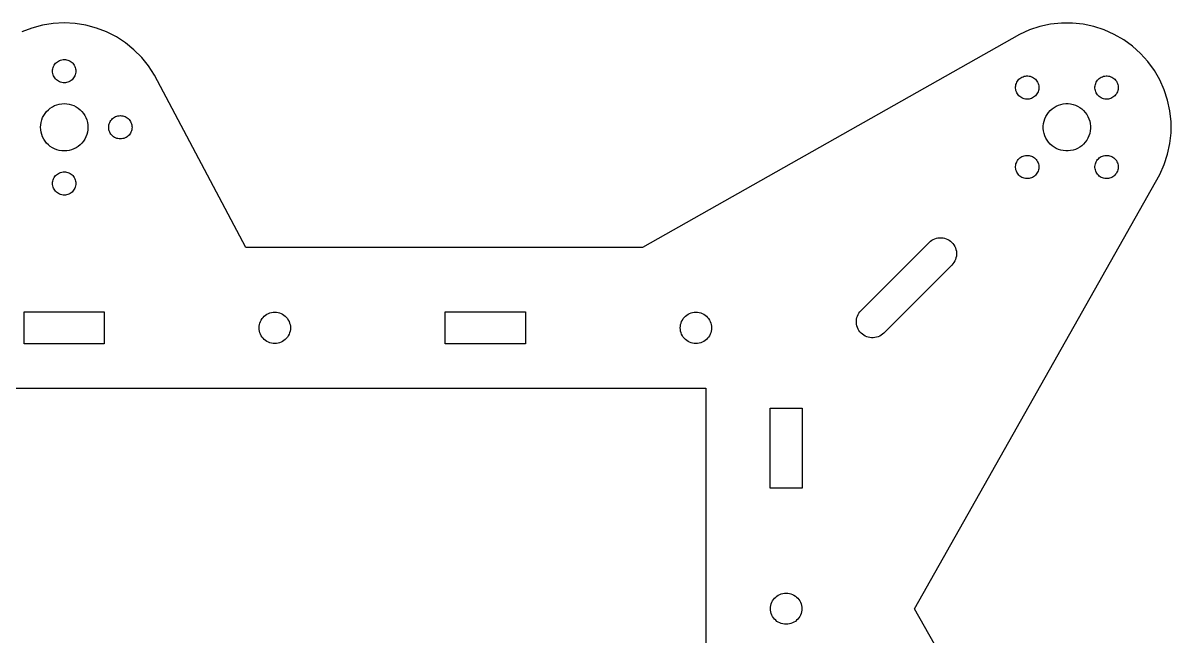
# Model space of a CAD drawing. Header units: metres. Extents: x -138 to 138, y -454 to 233.
# Drawn here: x -5.1 to 138, y 156.6 to 233 of the extents above; entities that cross this region are included whole.
import ezdxf

# ---------------------------------------------------------------- set-up
doc = ezdxf.new("R2010")
doc.units = ezdxf.units.M

msp = doc.modelspace()

# ---------------------------------------------------------------- linework, layer by layer
for p, q in [((-4.01721, 232.364), (-5.28757, 231.876)), ((-2.70285, 232.716), (-4.01721, 232.364)), ((-1.35886, 232.929), (-2.70285, 232.716)), ((0, 233), (-1.35886, 232.929)), ((1.35886, 232.929), (0, 233)), ((2.70285, 232.716), (1.35886, 232.929)), ((4.01721, 232.364), (2.70285, 232.716)), ((5.28757, 231.876), (4.01721, 232.364)), ((6.5, 231.258), (5.28757, 231.876)), ((120.341, 232.137), (119.098, 231.583)), ((121.635, 232.557), (120.341, 232.137)), ((122.966, 232.84), (121.635, 232.557)), ((124.32, 232.982), (122.966, 232.84)), ((125.68, 232.982), (124.32, 232.982)), ((127.034, 232.84), (125.68, 232.982)), ((128.365, 232.557), (127.034, 232.84)), ((129.659, 232.137), (128.365, 232.557)), ((130.902, 231.583), (129.659, 232.137)), ((7.6412, 230.517), (6.5, 231.258)), ((8.69868, 229.661), (7.6412, 230.517)), ((119.098, 231.583), (72.0784, 205)), ((132.08, 230.903), (130.902, 231.583)), ((133.181, 230.103), (132.08, 230.903)), ((9.66087, 228.699), (8.69868, 229.661)), ((134.192, 229.192), (133.181, 230.103)), ((135.103, 228.181), (134.192, 229.192)), ((-1.37903, 227.448), (-1.32463, 227.59)), ((-1.32463, 227.59), (-1.25572, 227.725)), ((-1.25572, 227.725), (-1.17307, 227.852)), ((-1.17307, 227.852), (-1.07755, 227.97)), ((-1.07755, 227.97), (-0.97023, 228.078)), ((-0.97023, 228.078), (-0.85228, 228.173)), ((-0.85228, 228.173), (-0.72499, 228.256)), ((-0.72499, 228.256), (-0.58977, 228.325)), ((-0.58977, 228.325), (-0.44807, 228.379)), ((-0.44807, 228.379), (-0.30147, 228.418)), ((-0.30147, 228.418), (-0.15157, 228.442)), ((-0.15157, 228.442), (0, 228.45)), ((0, 228.45), (0.15157, 228.442)), ((0.15157, 228.442), (0.30147, 228.418)), ((0.30147, 228.418), (0.44807, 228.379)), ((0.44807, 228.379), (0.58977, 228.325)), ((0.58977, 228.325), (0.72499, 228.256)), ((0.72499, 228.256), (0.85228, 228.173)), ((0.85228, 228.173), (0.97023, 228.078)), ((0.97023, 228.078), (1.07755, 227.97)), ((1.07755, 227.97), (1.17307, 227.852)), ((1.17307, 227.852), (1.25572, 227.725)), ((1.25572, 227.725), (1.32463, 227.59)), ((1.32463, 227.59), (1.37903, 227.448)), ((10.5172, 227.641), (9.66087, 228.699)), ((11.2583, 226.5), (10.5172, 227.641)), ((135.903, 227.08), (135.103, 228.181)), ((-1.45, 227), (-1.44205, 227.152)), ((-1.44205, 226.848), (-1.45, 227)), ((-1.44205, 227.152), (-1.4183, 227.301)), ((-1.4183, 226.699), (-1.44205, 226.848)), ((-1.4183, 227.301), (-1.37903, 227.448)), ((-1.37903, 226.552), (-1.4183, 226.699)), ((-1.32463, 226.41), (-1.37903, 226.552)), ((-1.25572, 226.275), (-1.32463, 226.41)), ((-1.17307, 226.148), (-1.25572, 226.275)), ((-1.07755, 226.03), (-1.17307, 226.148)), ((1.17307, 226.148), (1.07755, 226.03)), ((1.25572, 226.275), (1.17307, 226.148)), ((1.32463, 226.41), (1.25572, 226.275)), ((1.37903, 226.552), (1.32463, 226.41)), ((1.37903, 227.448), (1.4183, 227.301)), ((1.4183, 226.699), (1.37903, 226.552)), ((1.4183, 227.301), (1.44205, 227.152)), ((1.44205, 226.848), (1.4183, 226.699)), ((1.44205, 227.152), (1.45, 227)), ((1.45, 227), (1.44205, 226.848)), ((22.6216, 205), (11.2583, 226.5)), ((119.138, 226.077), (119.261, 226.166)), ((119.261, 226.166), (119.392, 226.242)), ((119.392, 226.242), (119.531, 226.303)), ((119.531, 226.303), (119.675, 226.35)), ((119.675, 226.35), (119.823, 226.382)), ((119.823, 226.382), (119.974, 226.398)), ((119.974, 226.398), (120.126, 226.398)), ((120.126, 226.398), (120.277, 226.382)), ((120.277, 226.382), (120.426, 226.35)), ((120.426, 226.35), (120.57, 226.303)), ((120.57, 226.303), (120.709, 226.242)), ((120.709, 226.242), (120.84, 226.166)), ((120.84, 226.166), (120.963, 226.077)), ((129.037, 226.077), (129.16, 226.166)), ((129.16, 226.166), (129.291, 226.242)), ((129.291, 226.242), (129.43, 226.303)), ((129.43, 226.303), (129.574, 226.35)), ((129.574, 226.35), (129.723, 226.382)), ((129.723, 226.382), (129.874, 226.398)), ((129.874, 226.398), (130.026, 226.398)), ((130.026, 226.398), (130.177, 226.382)), ((130.177, 226.382), (130.325, 226.35)), ((130.325, 226.35), (130.469, 226.303)), ((130.469, 226.303), (130.608, 226.242)), ((130.608, 226.242), (130.739, 226.166)), ((130.739, 226.166), (130.862, 226.077)), ((136.583, 225.902), (135.903, 227.08)), ((-0.97023, 225.922), (-1.07755, 226.03)), ((-0.85228, 225.827), (-0.97023, 225.922)), ((-0.72499, 225.744), (-0.85228, 225.827)), ((-0.58977, 225.675), (-0.72499, 225.744)), ((-0.44807, 225.621), (-0.58977, 225.675)), ((-0.30147, 225.582), (-0.44807, 225.621)), ((-0.15157, 225.558), (-0.30147, 225.582)), ((0, 225.55), (-0.15157, 225.558)), ((0.15157, 225.558), (0, 225.55)), ((0.30147, 225.582), (0.15157, 225.558)), ((0.44807, 225.621), (0.30147, 225.582)), ((0.58977, 225.675), (0.44807, 225.621)), ((0.72499, 225.744), (0.58977, 225.675)), ((0.85228, 225.827), (0.72499, 225.744)), ((0.97023, 225.922), (0.85228, 225.827)), ((1.07755, 226.03), (0.97023, 225.922)), ((118.602, 225.026), (118.618, 225.177)), ((118.602, 224.874), (118.602, 225.026)), ((118.618, 224.723), (118.602, 224.874)), ((118.618, 225.177), (118.65, 225.325)), ((118.65, 224.574), (118.618, 224.723)), ((118.65, 225.325), (118.697, 225.469)), ((118.697, 225.469), (118.758, 225.608)), ((118.758, 225.608), (118.834, 225.739)), ((118.834, 225.739), (118.923, 225.862)), ((118.923, 225.862), (119.025, 225.975)), ((119.025, 225.975), (119.138, 226.077)), ((120.963, 226.077), (121.076, 225.975)), ((121.076, 225.975), (121.177, 225.862)), ((121.177, 225.862), (121.266, 225.739)), ((121.266, 225.739), (121.342, 225.608)), ((121.342, 225.608), (121.404, 225.469)), ((121.404, 225.469), (121.451, 225.325)), ((121.451, 225.325), (121.482, 225.177)), ((121.482, 224.723), (121.451, 224.574)), ((121.482, 225.177), (121.498, 225.026)), ((121.498, 224.874), (121.482, 224.723)), ((121.498, 225.026), (121.498, 224.874)), ((128.502, 225.026), (128.518, 225.177)), ((128.502, 224.874), (128.502, 225.026)), ((128.518, 224.723), (128.502, 224.874)), ((128.518, 225.177), (128.549, 225.325)), ((128.549, 224.574), (128.518, 224.723)), ((128.549, 225.325), (128.596, 225.469)), ((128.596, 225.469), (128.658, 225.608)), ((128.658, 225.608), (128.734, 225.739)), ((128.734, 225.739), (128.823, 225.862)), ((128.823, 225.862), (128.924, 225.975)), ((128.924, 225.975), (129.037, 226.077)), ((130.862, 226.077), (130.975, 225.975)), ((130.975, 225.975), (131.077, 225.862)), ((131.077, 225.862), (131.166, 225.739)), ((131.166, 225.739), (131.242, 225.608)), ((131.242, 225.608), (131.303, 225.469)), ((131.303, 225.469), (131.35, 225.325)), ((131.35, 225.325), (131.382, 225.177)), ((131.382, 224.723), (131.35, 224.574)), ((131.382, 225.177), (131.398, 225.026)), ((131.398, 224.874), (131.382, 224.723)), ((131.398, 225.026), (131.398, 224.874)), ((137.137, 224.659), (136.583, 225.902)), ((118.697, 224.43), (118.65, 224.574)), ((118.758, 224.291), (118.697, 224.43)), ((118.834, 224.16), (118.758, 224.291)), ((118.923, 224.037), (118.834, 224.16)), ((119.025, 223.924), (118.923, 224.037)), ((119.138, 223.823), (119.025, 223.924)), ((119.261, 223.734), (119.138, 223.823)), ((119.392, 223.658), (119.261, 223.734)), ((119.531, 223.596), (119.392, 223.658)), ((119.675, 223.549), (119.531, 223.596)), ((119.823, 223.518), (119.675, 223.549)), ((119.974, 223.502), (119.823, 223.518)), ((120.126, 223.502), (119.974, 223.502)), ((120.277, 223.518), (120.126, 223.502)), ((120.426, 223.549), (120.277, 223.518)), ((120.57, 223.596), (120.426, 223.549)), ((120.709, 223.658), (120.57, 223.596)), ((120.84, 223.734), (120.709, 223.658)), ((120.963, 223.823), (120.84, 223.734)), ((121.076, 223.924), (120.963, 223.823)), ((121.177, 224.037), (121.076, 223.924)), ((121.266, 224.16), (121.177, 224.037)), ((121.342, 224.291), (121.266, 224.16)), ((121.404, 224.43), (121.342, 224.291)), ((121.451, 224.574), (121.404, 224.43)), ((128.596, 224.43), (128.549, 224.574)), ((128.658, 224.291), (128.596, 224.43)), ((128.734, 224.16), (128.658, 224.291)), ((128.823, 224.037), (128.734, 224.16)), ((128.924, 223.924), (128.823, 224.037)), ((129.037, 223.823), (128.924, 223.924)), ((129.16, 223.734), (129.037, 223.823)), ((129.291, 223.658), (129.16, 223.734)), ((129.43, 223.596), (129.291, 223.658)), ((129.574, 223.549), (129.43, 223.596)), ((129.723, 223.518), (129.574, 223.549)), ((129.874, 223.502), (129.723, 223.518)), ((130.026, 223.502), (129.874, 223.502)), ((130.177, 223.518), (130.026, 223.502)), ((130.325, 223.549), (130.177, 223.518)), ((130.469, 223.596), (130.325, 223.549)), ((130.608, 223.658), (130.469, 223.596)), ((130.739, 223.734), (130.608, 223.658)), ((130.862, 223.823), (130.739, 223.734)), ((130.975, 223.924), (130.862, 223.823)), ((131.077, 224.037), (130.975, 223.924)), ((131.166, 224.16), (131.077, 224.037)), ((131.242, 224.291), (131.166, 224.16)), ((131.303, 224.43), (131.242, 224.291)), ((131.35, 224.574), (131.303, 224.43)), ((137.557, 223.365), (137.137, 224.659)), ((137.84, 222.034), (137.557, 223.365)), ((-2.3866, 221.734), (-2.19228, 221.974)), ((-2.19228, 221.974), (-1.97392, 222.192)), ((-1.97392, 222.192), (-1.73396, 222.387)), ((-1.73396, 222.387), (-1.47499, 222.555)), ((-1.47499, 222.555), (-1.19986, 222.695)), ((-1.19986, 222.695), (-0.91159, 222.806)), ((-0.91159, 222.806), (-0.61333, 222.886)), ((-0.61333, 222.886), (-0.30835, 222.934)), ((-0.30835, 222.934), (0, 222.95)), ((0, 222.95), (0.30835, 222.934)), ((0.30835, 222.934), (0.61333, 222.886)), ((0.61333, 222.886), (0.91159, 222.806)), ((0.91159, 222.806), (1.19986, 222.695)), ((1.19986, 222.695), (1.47499, 222.555)), ((1.47499, 222.555), (1.73396, 222.387)), ((1.73396, 222.387), (1.97392, 222.192)), ((1.97392, 222.192), (2.19228, 221.974)), ((2.19228, 221.974), (2.3866, 221.734)), ((122.526, 221.607), (122.707, 221.856)), ((122.707, 221.856), (122.914, 222.086)), ((122.914, 222.086), (123.143, 222.293)), ((123.143, 222.293), (123.393, 222.474)), ((123.393, 222.474), (123.661, 222.628)), ((123.661, 222.628), (123.943, 222.754)), ((123.943, 222.754), (124.236, 222.849)), ((124.236, 222.849), (124.539, 222.914)), ((124.539, 222.914), (124.846, 222.946)), ((124.846, 222.946), (125.154, 222.946)), ((125.154, 222.946), (125.461, 222.914)), ((125.461, 222.914), (125.764, 222.849)), ((125.764, 222.849), (126.057, 222.754)), ((126.057, 222.754), (126.339, 222.628)), ((126.339, 222.628), (126.607, 222.474)), ((126.607, 222.474), (126.856, 222.293)), ((126.856, 222.293), (127.086, 222.086)), ((127.086, 222.086), (127.293, 221.856)), ((127.293, 221.856), (127.474, 221.607)), ((137.982, 220.68), (137.84, 222.034)), ((-2.93384, 220.308), (-2.88553, 220.613)), ((-2.88553, 220.613), (-2.8056, 220.912)), ((-2.8056, 220.912), (-2.69495, 221.2)), ((-2.69495, 221.2), (-2.55476, 221.475)), ((-2.55476, 221.475), (-2.3866, 221.734)), ((2.3866, 221.734), (2.55476, 221.475)), ((2.55476, 221.475), (2.69495, 221.2)), ((2.69495, 221.2), (2.8056, 220.912)), ((2.8056, 220.912), (2.88553, 220.613)), ((2.88553, 220.613), (2.93384, 220.308)), ((5.58168, 220.301), (5.62096, 220.448)), ((5.62096, 220.448), (5.67535, 220.59)), ((5.67535, 220.59), (5.74426, 220.725)), ((5.74426, 220.725), (5.82692, 220.852)), ((5.82692, 220.852), (5.92244, 220.97)), ((5.92244, 220.97), (6.02975, 221.078)), ((6.02975, 221.078), (6.14771, 221.173)), ((6.14771, 221.173), (6.27499, 221.256)), ((6.27499, 221.256), (6.41022, 221.325)), ((6.41022, 221.325), (6.55191, 221.379)), ((6.55191, 221.379), (6.69852, 221.418)), ((6.69852, 221.418), (6.84842, 221.442)), ((6.84842, 221.442), (7, 221.45)), ((7, 221.45), (7.15157, 221.442)), ((7.15157, 221.442), (7.30147, 221.418)), ((7.30147, 221.418), (7.44807, 221.379)), ((7.44807, 221.379), (7.58977, 221.325)), ((7.58977, 221.325), (7.72499, 221.256)), ((7.72499, 221.256), (7.85228, 221.173)), ((7.85228, 221.173), (7.97023, 221.078)), ((7.97023, 221.078), (8.07755, 220.97)), ((8.07755, 220.97), (8.17307, 220.852)), ((8.17307, 220.852), (8.25572, 220.725)), ((8.25572, 220.725), (8.32463, 220.59)), ((8.32463, 220.59), (8.37903, 220.448)), ((8.37903, 220.448), (8.4183, 220.301)), ((122.054, 220.154), (122.086, 220.461)), ((122.086, 220.461), (122.151, 220.764)), ((122.151, 220.764), (122.246, 221.057)), ((122.246, 221.057), (122.372, 221.339)), ((122.372, 221.339), (122.526, 221.607)), ((127.474, 221.607), (127.628, 221.339)), ((127.628, 221.339), (127.754, 221.057)), ((127.754, 221.057), (127.849, 220.764)), ((127.849, 220.764), (127.914, 220.461)), ((127.914, 220.461), (127.946, 220.154)), ((137.982, 219.32), (137.982, 220.68)), ((-2.95, 220), (-2.93384, 220.308)), ((-2.93384, 219.692), (-2.95, 220)), ((-2.88553, 219.387), (-2.93384, 219.692)), ((-2.8056, 219.088), (-2.88553, 219.387)), ((-2.69495, 218.8), (-2.8056, 219.088)), ((2.8056, 219.088), (2.69495, 218.8)), ((2.88553, 219.387), (2.8056, 219.088)), ((2.93384, 219.692), (2.88553, 219.387)), ((2.93384, 220.308), (2.95, 220)), ((2.95, 220), (2.93384, 219.692)), ((5.54999, 220), (5.55794, 220.152)), ((5.55794, 219.848), (5.54999, 220)), ((5.55794, 220.152), (5.58168, 220.301)), ((5.58168, 219.699), (5.55794, 219.848)), ((5.62096, 219.552), (5.58168, 219.699)), ((5.67535, 219.41), (5.62096, 219.552)), ((5.74426, 219.275), (5.67535, 219.41)), ((5.82692, 219.148), (5.74426, 219.275)), ((5.92244, 219.03), (5.82692, 219.148)), ((6.02975, 218.922), (5.92244, 219.03)), ((8.07755, 219.03), (7.97023, 218.922)), ((8.17307, 219.148), (8.07755, 219.03)), ((8.25572, 219.275), (8.17307, 219.148)), ((8.32463, 219.41), (8.25572, 219.275)), ((8.37903, 219.552), (8.32463, 219.41)), ((8.4183, 219.699), (8.37903, 219.552)), ((8.4183, 220.301), (8.44205, 220.152)), ((8.44205, 219.848), (8.4183, 219.699)), ((8.44205, 220.152), (8.45, 220)), ((8.45, 220), (8.44205, 219.848)), ((122.054, 219.846), (122.054, 220.154)), ((122.086, 219.539), (122.054, 219.846)), ((122.151, 219.236), (122.086, 219.539)), ((122.246, 218.943), (122.151, 219.236)), ((127.849, 219.236), (127.754, 218.943)), ((127.914, 219.539), (127.849, 219.236)), ((127.946, 219.846), (127.914, 219.539)), ((127.946, 220.154), (127.946, 219.846)), ((137.84, 217.966), (137.982, 219.32)), ((-2.55476, 218.525), (-2.69495, 218.8)), ((-2.3866, 218.266), (-2.55476, 218.525)), ((-2.19228, 218.026), (-2.3866, 218.266)), ((-1.97392, 217.808), (-2.19228, 218.026)), ((-1.73396, 217.613), (-1.97392, 217.808)), ((-1.47499, 217.445), (-1.73396, 217.613)), ((1.73396, 217.613), (1.47499, 217.445)), ((1.97392, 217.808), (1.73396, 217.613)), ((2.19228, 218.026), (1.97392, 217.808)), ((2.3866, 218.266), (2.19228, 218.026)), ((2.55476, 218.525), (2.3866, 218.266)), ((2.69495, 218.8), (2.55476, 218.525)), ((6.14771, 218.827), (6.02975, 218.922)), ((6.27499, 218.744), (6.14771, 218.827)), ((6.41022, 218.675), (6.27499, 218.744)), ((6.55191, 218.621), (6.41022, 218.675)), ((6.69852, 218.582), (6.55191, 218.621)), ((6.84842, 218.558), (6.69852, 218.582)), ((7, 218.55), (6.84842, 218.558)), ((7.15157, 218.558), (7, 218.55)), ((7.30147, 218.582), (7.15157, 218.558)), ((7.44807, 218.621), (7.30147, 218.582)), ((7.58977, 218.675), (7.44807, 218.621)), ((7.72499, 218.744), (7.58977, 218.675)), ((7.85228, 218.827), (7.72499, 218.744)), ((7.97023, 218.922), (7.85228, 218.827)), ((122.372, 218.661), (122.246, 218.943)), ((122.526, 218.393), (122.372, 218.661)), ((122.707, 218.143), (122.526, 218.393)), ((122.914, 217.914), (122.707, 218.143)), ((123.143, 217.707), (122.914, 217.914)), ((123.393, 217.526), (123.143, 217.707)), ((126.856, 217.707), (126.607, 217.526)), ((127.086, 217.914), (126.856, 217.707)), ((127.293, 218.143), (127.086, 217.914)), ((127.474, 218.393), (127.293, 218.143)), ((127.628, 218.661), (127.474, 218.393)), ((127.754, 218.943), (127.628, 218.661)), ((137.557, 216.635), (137.84, 217.966)), ((-1.19986, 217.305), (-1.47499, 217.445)), ((-0.91159, 217.194), (-1.19986, 217.305)), ((-0.61333, 217.114), (-0.91159, 217.194)), ((-0.30835, 217.066), (-0.61333, 217.114)), ((0, 217.05), (-0.30835, 217.066)), ((0.30835, 217.066), (0, 217.05)), ((0.61333, 217.114), (0.30835, 217.066)), ((0.91159, 217.194), (0.61333, 217.114)), ((1.19986, 217.305), (0.91159, 217.194)), ((1.47499, 217.445), (1.19986, 217.305)), ((119.025, 216.076), (119.138, 216.177)), ((119.138, 216.177), (119.261, 216.266)), ((119.261, 216.266), (119.392, 216.342)), ((119.392, 216.342), (119.531, 216.404)), ((119.531, 216.404), (119.675, 216.451)), ((119.675, 216.451), (119.823, 216.482)), ((119.823, 216.482), (119.974, 216.498)), ((119.974, 216.498), (120.126, 216.498)), ((120.126, 216.498), (120.277, 216.482)), ((120.277, 216.482), (120.426, 216.451)), ((120.426, 216.451), (120.57, 216.404)), ((120.57, 216.404), (120.709, 216.342)), ((120.709, 216.342), (120.84, 216.266)), ((120.84, 216.266), (120.963, 216.177)), ((120.963, 216.177), (121.076, 216.076)), ((123.661, 217.372), (123.393, 217.526)), ((123.943, 217.246), (123.661, 217.372)), ((124.236, 217.151), (123.943, 217.246)), ((124.539, 217.086), (124.236, 217.151)), ((124.846, 217.054), (124.539, 217.086)), ((125.154, 217.054), (124.846, 217.054)), ((125.461, 217.086), (125.154, 217.054)), ((125.764, 217.151), (125.461, 217.086)), ((126.057, 217.246), (125.764, 217.151)), ((126.339, 217.372), (126.057, 217.246)), ((126.607, 217.526), (126.339, 217.372)), ((128.924, 216.076), (129.037, 216.177)), ((129.037, 216.177), (129.16, 216.266)), ((129.16, 216.266), (129.291, 216.342)), ((129.291, 216.342), (129.43, 216.404)), ((129.43, 216.404), (129.574, 216.451)), ((129.574, 216.451), (129.723, 216.482)), ((129.723, 216.482), (129.874, 216.498)), ((129.874, 216.498), (130.026, 216.498)), ((130.026, 216.498), (130.177, 216.482)), ((130.177, 216.482), (130.325, 216.451)), ((130.325, 216.451), (130.469, 216.404)), ((130.469, 216.404), (130.608, 216.342)), ((130.608, 216.342), (130.739, 216.266)), ((130.739, 216.266), (130.862, 216.177)), ((130.862, 216.177), (130.975, 216.076)), ((137.137, 215.341), (137.557, 216.635)), ((118.602, 215.126), (118.618, 215.277)), ((118.602, 214.974), (118.602, 215.126)), ((118.618, 214.823), (118.602, 214.974)), ((118.618, 215.277), (118.65, 215.426)), ((118.65, 214.675), (118.618, 214.823)), ((118.65, 215.426), (118.697, 215.57)), ((118.697, 215.57), (118.758, 215.709)), ((118.758, 215.709), (118.834, 215.84)), ((118.834, 215.84), (118.923, 215.963)), ((118.923, 215.963), (119.025, 216.076)), ((121.076, 216.076), (121.177, 215.963)), ((121.177, 215.963), (121.266, 215.84)), ((121.266, 215.84), (121.342, 215.709)), ((121.342, 215.709), (121.404, 215.57)), ((121.404, 215.57), (121.451, 215.426)), ((121.451, 215.426), (121.482, 215.277)), ((121.482, 214.823), (121.451, 214.675)), ((121.482, 215.277), (121.498, 215.126)), ((121.498, 214.974), (121.482, 214.823)), ((121.498, 215.126), (121.498, 214.974)), ((128.502, 215.126), (128.518, 215.277)), ((128.502, 214.974), (128.502, 215.126)), ((128.518, 214.823), (128.502, 214.974)), ((128.518, 215.277), (128.549, 215.426)), ((128.549, 214.675), (128.518, 214.823)), ((128.549, 215.426), (128.596, 215.57)), ((128.596, 215.57), (128.658, 215.709)), ((128.658, 215.709), (128.734, 215.84)), ((128.734, 215.84), (128.823, 215.963)), ((128.823, 215.963), (128.924, 216.076)), ((130.975, 216.076), (131.077, 215.963)), ((131.077, 215.963), (131.166, 215.84)), ((131.166, 215.84), (131.242, 215.709)), ((131.242, 215.709), (131.303, 215.57)), ((131.303, 215.57), (131.35, 215.426)), ((131.35, 215.426), (131.382, 215.277)), ((131.382, 214.823), (131.35, 214.675)), ((131.382, 215.277), (131.398, 215.126)), ((131.398, 214.974), (131.382, 214.823)), ((131.398, 215.126), (131.398, 214.974)), ((136.583, 214.098), (137.137, 215.341)), ((-1.44205, 213.152), (-1.4183, 213.301)), ((-1.4183, 213.301), (-1.37903, 213.448)), ((-1.37903, 213.448), (-1.32463, 213.59)), ((-1.32463, 213.59), (-1.25572, 213.725)), ((-1.25572, 213.725), (-1.17307, 213.852)), ((-1.17307, 213.852), (-1.07755, 213.97)), ((-1.07755, 213.97), (-0.97023, 214.078)), ((-0.97023, 214.078), (-0.85228, 214.173)), ((-0.85228, 214.173), (-0.72499, 214.256)), ((-0.72499, 214.256), (-0.58977, 214.325)), ((-0.58977, 214.325), (-0.44807, 214.379)), ((-0.44807, 214.379), (-0.30147, 214.418)), ((-0.30147, 214.418), (-0.15157, 214.442)), ((-0.15157, 214.442), (0, 214.45)), ((0, 214.45), (0.15157, 214.442)), ((0.15157, 214.442), (0.30147, 214.418)), ((0.30147, 214.418), (0.44807, 214.379)), ((0.44807, 214.379), (0.58977, 214.325)), ((0.58977, 214.325), (0.72499, 214.256)), ((0.72499, 214.256), (0.85228, 214.173)), ((0.85228, 214.173), (0.97023, 214.078)), ((0.97023, 214.078), (1.07755, 213.97)), ((1.07755, 213.97), (1.17307, 213.852)), ((1.17307, 213.852), (1.25572, 213.725)), ((1.25572, 213.725), (1.32463, 213.59)), ((1.32463, 213.59), (1.37903, 213.448)), ((1.37903, 213.448), (1.4183, 213.301)), ((1.4183, 213.301), (1.44205, 213.152)), ((105.998, 160), (136.583, 214.098)), ((118.697, 214.531), (118.65, 214.675)), ((118.758, 214.392), (118.697, 214.531)), ((118.834, 214.261), (118.758, 214.392)), ((118.923, 214.138), (118.834, 214.261)), ((119.025, 214.025), (118.923, 214.138)), ((119.138, 213.923), (119.025, 214.025)), ((119.261, 213.834), (119.138, 213.923)), ((119.392, 213.758), (119.261, 213.834)), ((119.531, 213.697), (119.392, 213.758)), ((119.675, 213.65), (119.531, 213.697)), ((119.823, 213.618), (119.675, 213.65)), ((119.974, 213.602), (119.823, 213.618)), ((120.126, 213.602), (119.974, 213.602)), ((120.277, 213.618), (120.126, 213.602)), ((120.426, 213.65), (120.277, 213.618)), ((120.57, 213.697), (120.426, 213.65)), ((120.709, 213.758), (120.57, 213.697)), ((120.84, 213.834), (120.709, 213.758)), ((120.963, 213.923), (120.84, 213.834)), ((121.076, 214.025), (120.963, 213.923)), ((121.177, 214.138), (121.076, 214.025)), ((121.266, 214.261), (121.177, 214.138)), ((121.342, 214.392), (121.266, 214.261)), ((121.404, 214.531), (121.342, 214.392)), ((121.451, 214.675), (121.404, 214.531)), ((128.596, 214.531), (128.549, 214.675)), ((128.658, 214.392), (128.596, 214.531)), ((128.734, 214.261), (128.658, 214.392)), ((128.823, 214.138), (128.734, 214.261)), ((128.924, 214.025), (128.823, 214.138)), ((129.037, 213.923), (128.924, 214.025)), ((129.16, 213.834), (129.037, 213.923)), ((129.291, 213.758), (129.16, 213.834)), ((129.43, 213.697), (129.291, 213.758)), ((129.574, 213.65), (129.43, 213.697)), ((129.723, 213.618), (129.574, 213.65)), ((129.874, 213.602), (129.723, 213.618)), ((130.026, 213.602), (129.874, 213.602)), ((130.177, 213.618), (130.026, 213.602)), ((130.325, 213.65), (130.177, 213.618)), ((130.469, 213.697), (130.325, 213.65)), ((130.608, 213.758), (130.469, 213.697)), ((130.739, 213.834), (130.608, 213.758)), ((130.862, 213.923), (130.739, 213.834)), ((130.975, 214.025), (130.862, 213.923)), ((131.077, 214.138), (130.975, 214.025)), ((131.166, 214.261), (131.077, 214.138)), ((131.242, 214.392), (131.166, 214.261)), ((131.303, 214.531), (131.242, 214.392)), ((131.35, 214.675), (131.303, 214.531)), ((-1.45, 213), (-1.44205, 213.152)), ((-1.44205, 212.848), (-1.45, 213)), ((-1.4183, 212.699), (-1.44205, 212.848)), ((-1.37903, 212.552), (-1.4183, 212.699)), ((-1.32463, 212.41), (-1.37903, 212.552)), ((-1.25572, 212.275), (-1.32463, 212.41)), ((-1.17307, 212.148), (-1.25572, 212.275)), ((-1.07755, 212.03), (-1.17307, 212.148)), ((-0.97023, 211.922), (-1.07755, 212.03)), ((-0.85228, 211.827), (-0.97023, 211.922)), ((-0.72499, 211.744), (-0.85228, 211.827)), ((0.85228, 211.827), (0.72499, 211.744)), ((0.97023, 211.922), (0.85228, 211.827)), ((1.07755, 212.03), (0.97023, 211.922)), ((1.17307, 212.148), (1.07755, 212.03)), ((1.25572, 212.275), (1.17307, 212.148)), ((1.32463, 212.41), (1.25572, 212.275)), ((1.37903, 212.552), (1.32463, 212.41)), ((1.4183, 212.699), (1.37903, 212.552)), ((1.44205, 212.848), (1.4183, 212.699)), ((1.44205, 213.152), (1.45, 213)), ((1.45, 213), (1.44205, 212.848)), ((-0.58977, 211.675), (-0.72499, 211.744)), ((-0.44807, 211.621), (-0.58977, 211.675)), ((-0.30147, 211.582), (-0.44807, 211.621)), ((-0.15157, 211.558), (-0.30147, 211.582)), ((0, 211.55), (-0.15157, 211.558)), ((0.15157, 211.558), (0, 211.55)), ((0.30147, 211.582), (0.15157, 211.558)), ((0.44807, 211.621), (0.30147, 211.582)), ((0.58977, 211.675), (0.44807, 211.621)), ((0.72499, 211.744), (0.58977, 211.675)), ((108.335, 206.025), (108.526, 206.11)), ((108.526, 206.11), (108.725, 206.174)), ((108.725, 206.174), (108.93, 206.218)), ((108.93, 206.218), (109.138, 206.24)), ((109.138, 206.24), (109.347, 206.24)), ((109.347, 206.24), (109.555, 206.218)), ((109.555, 206.218), (109.76, 206.174)), ((109.76, 206.174), (109.959, 206.11)), ((109.959, 206.11), (110.151, 206.025)), ((72.0784, 205), (22.6216, 205)), ((99.3431, 197.172), (107.828, 205.657)), ((107.828, 205.657), (107.984, 205.797)), ((107.984, 205.797), (108.153, 205.92)), ((108.153, 205.92), (108.335, 206.025)), ((110.151, 206.025), (110.332, 205.92)), ((110.332, 205.92), (110.501, 205.797)), ((110.501, 205.797), (110.657, 205.657)), ((110.657, 205.657), (110.797, 205.501)), ((110.797, 205.501), (110.92, 205.332)), ((110.92, 205.332), (111.025, 205.151)), ((111.025, 205.151), (111.11, 204.959)), ((111.11, 204.959), (111.174, 204.76)), ((111.174, 204.76), (111.218, 204.555)), ((111.025, 203.335), (110.92, 203.153)), ((111.11, 203.526), (111.025, 203.335)), ((111.174, 203.725), (111.11, 203.526)), ((111.218, 203.93), (111.174, 203.725)), ((111.218, 204.555), (111.24, 204.347)), ((111.24, 204.138), (111.218, 203.93)), ((111.24, 204.347), (111.24, 204.138)), ((110.657, 202.828), (102.172, 194.343)), ((110.797, 202.984), (110.657, 202.828)), ((110.92, 203.153), (110.797, 202.984)), ((-5, 193), (-5, 197)), ((-5, 197), (5, 197)), ((5, 197), (5, 193)), ((24.5612, 195.975), (24.6724, 196.146)), ((24.6724, 196.146), (24.8009, 196.305)), ((24.8009, 196.305), (24.9452, 196.449)), ((24.9452, 196.449), (25.1038, 196.578)), ((25.1038, 196.578), (25.275, 196.689)), ((25.275, 196.689), (25.4569, 196.781)), ((25.4569, 196.781), (25.6474, 196.855)), ((25.6474, 196.855), (25.8446, 196.907)), ((25.8446, 196.907), (26.0462, 196.939)), ((26.0462, 196.939), (26.25, 196.95)), ((26.25, 196.95), (26.4538, 196.939)), ((26.4538, 196.939), (26.6554, 196.907)), ((26.6554, 196.907), (26.8526, 196.855)), ((26.8526, 196.855), (27.0431, 196.781)), ((27.0431, 196.781), (27.225, 196.689)), ((27.225, 196.689), (27.3962, 196.578)), ((27.3962, 196.578), (27.5548, 196.449)), ((27.5548, 196.449), (27.6991, 196.305)), ((27.6991, 196.305), (27.8276, 196.146)), ((27.8276, 196.146), (27.9387, 195.975)), ((47.5, 193), (47.5, 197)), ((47.5, 197), (57.5, 197)), ((57.5, 197), (57.5, 193)), ((77.0612, 195.975), (77.1724, 196.146)), ((77.1724, 196.146), (77.3009, 196.305)), ((77.3009, 196.305), (77.4452, 196.449)), ((77.4452, 196.449), (77.6038, 196.578)), ((77.6038, 196.578), (77.775, 196.689)), ((77.775, 196.689), (77.9569, 196.781)), ((77.9569, 196.781), (78.1474, 196.855)), ((78.1474, 196.855), (78.3446, 196.907)), ((78.3446, 196.907), (78.5462, 196.939)), ((78.5462, 196.939), (78.75, 196.95)), ((78.75, 196.95), (78.9538, 196.939)), ((78.9538, 196.939), (79.1554, 196.907)), ((79.1554, 196.907), (79.3526, 196.855)), ((79.3526, 196.855), (79.5431, 196.781)), ((79.5431, 196.781), (79.725, 196.689)), ((79.725, 196.689), (79.8962, 196.578)), ((79.8962, 196.578), (80.0548, 196.449)), ((80.0548, 196.449), (80.1991, 196.305)), ((80.1991, 196.305), (80.3276, 196.146)), ((80.3276, 196.146), (80.4387, 195.975)), ((98.782, 196.07), (98.8255, 196.275)), ((98.8255, 196.275), (98.8902, 196.474)), ((98.8902, 196.474), (98.9753, 196.665)), ((98.9753, 196.665), (99.08, 196.847)), ((99.08, 196.847), (99.2031, 197.016)), ((99.2031, 197.016), (99.3431, 197.172)), ((24.3, 195), (24.3107, 195.204)), ((24.3107, 194.796), (24.3, 195)), ((24.3107, 195.204), (24.3426, 195.405)), ((24.3426, 194.595), (24.3107, 194.796)), ((24.3426, 195.405), (24.3954, 195.603)), ((24.3954, 195.603), (24.4686, 195.793)), ((24.4686, 195.793), (24.5612, 195.975)), ((27.9387, 195.975), (28.0314, 195.793)), ((28.0314, 195.793), (28.1046, 195.603)), ((28.1046, 195.603), (28.1574, 195.405)), ((28.1574, 195.405), (28.1893, 195.204)), ((28.1893, 194.796), (28.1574, 194.595)), ((28.1893, 195.204), (28.2, 195)), ((28.2, 195), (28.1893, 194.796)), ((76.8, 195), (76.8107, 195.204)), ((76.8107, 194.796), (76.8, 195)), ((76.8107, 195.204), (76.8426, 195.405)), ((76.8426, 194.595), (76.8107, 194.796)), ((76.8426, 195.405), (76.8954, 195.603)), ((76.8954, 195.603), (76.9686, 195.793)), ((76.9686, 195.793), (77.0612, 195.975)), ((80.4387, 195.975), (80.5314, 195.793)), ((80.5314, 195.793), (80.6046, 195.603)), ((80.6046, 195.603), (80.6574, 195.405)), ((80.6574, 195.405), (80.6893, 195.204)), ((80.6893, 194.796), (80.6574, 194.595)), ((80.6893, 195.204), (80.7, 195)), ((80.7, 195), (80.6893, 194.796)), ((98.7601, 195.862), (98.782, 196.07)), ((98.7601, 195.653), (98.7601, 195.862)), ((98.782, 195.444), (98.7601, 195.653)), ((98.8255, 195.24), (98.782, 195.444)), ((98.8902, 195.041), (98.8255, 195.24)), ((98.9753, 194.849), (98.8902, 195.041)), ((99.08, 194.668), (98.9753, 194.849)), ((99.2031, 194.499), (99.08, 194.668)), ((24.3954, 194.397), (24.3426, 194.595)), ((24.4686, 194.207), (24.3954, 194.397)), ((24.5612, 194.025), (24.4686, 194.207)), ((24.6724, 193.854), (24.5612, 194.025)), ((24.8009, 193.695), (24.6724, 193.854)), ((24.9452, 193.551), (24.8009, 193.695)), ((25.1038, 193.422), (24.9452, 193.551)), ((25.275, 193.311), (25.1038, 193.422)), ((25.4569, 193.219), (25.275, 193.311)), ((27.225, 193.311), (27.0431, 193.219)), ((27.3962, 193.422), (27.225, 193.311)), ((27.5548, 193.551), (27.3962, 193.422)), ((27.6991, 193.695), (27.5548, 193.551)), ((27.8276, 193.854), (27.6991, 193.695)), ((27.9387, 194.025), (27.8276, 193.854)), ((28.0314, 194.207), (27.9387, 194.025)), ((28.1046, 194.397), (28.0314, 194.207)), ((28.1574, 194.595), (28.1046, 194.397)), ((76.8954, 194.397), (76.8426, 194.595)), ((76.9686, 194.207), (76.8954, 194.397)), ((77.0612, 194.025), (76.9686, 194.207)), ((77.1724, 193.854), (77.0612, 194.025)), ((77.3009, 193.695), (77.1724, 193.854)), ((77.4452, 193.551), (77.3009, 193.695)), ((77.6038, 193.422), (77.4452, 193.551)), ((77.775, 193.311), (77.6038, 193.422)), ((77.9569, 193.219), (77.775, 193.311)), ((79.725, 193.311), (79.5431, 193.219)), ((79.8962, 193.422), (79.725, 193.311)), ((80.0548, 193.551), (79.8962, 193.422)), ((80.1991, 193.695), (80.0548, 193.551)), ((80.3276, 193.854), (80.1991, 193.695)), ((80.4387, 194.025), (80.3276, 193.854)), ((80.5314, 194.207), (80.4387, 194.025)), ((80.6046, 194.397), (80.5314, 194.207)), ((80.6574, 194.595), (80.6046, 194.397)), ((99.3431, 194.343), (99.2031, 194.499)), ((99.4987, 194.203), (99.3431, 194.343)), ((99.6681, 194.08), (99.4987, 194.203)), ((99.8494, 193.975), (99.6681, 194.08)), ((100.041, 193.89), (99.8494, 193.975)), ((100.24, 193.826), (100.041, 193.89)), ((100.444, 193.782), (100.24, 193.826)), ((100.653, 193.76), (100.444, 193.782)), ((100.862, 193.76), (100.653, 193.76)), ((101.07, 193.782), (100.862, 193.76)), ((101.275, 193.826), (101.07, 193.782)), ((101.474, 193.89), (101.275, 193.826)), ((101.665, 193.975), (101.474, 193.89)), ((101.847, 194.08), (101.665, 193.975)), ((102.016, 194.203), (101.847, 194.08)), ((102.172, 194.343), (102.016, 194.203)), ((5, 193), (-5, 193)), ((25.6474, 193.145), (25.4569, 193.219)), ((25.8446, 193.093), (25.6474, 193.145)), ((26.0462, 193.061), (25.8446, 193.093)), ((26.25, 193.05), (26.0462, 193.061)), ((26.4538, 193.061), (26.25, 193.05)), ((26.6554, 193.093), (26.4538, 193.061)), ((26.8526, 193.145), (26.6554, 193.093)), ((27.0431, 193.219), (26.8526, 193.145)), ((57.5, 193), (47.5, 193)), ((78.1474, 193.145), (77.9569, 193.219)), ((78.3446, 193.093), (78.1474, 193.145)), ((78.5462, 193.061), (78.3446, 193.093)), ((78.75, 193.05), (78.5462, 193.061)), ((78.9538, 193.061), (78.75, 193.05)), ((79.1554, 193.093), (78.9538, 193.061)), ((79.3526, 193.145), (79.1554, 193.093)), ((79.5431, 193.219), (79.3526, 193.145)), ((-80, 187.5), (80, 187.5)), ((80, 187.5), (80, 132.5)), ((88, 175), (88, 185)), ((88, 185), (92, 185)), ((92, 185), (92, 175)), ((92, 175), (88, 175)), ((89.025, 161.689), (89.2069, 161.781)), ((89.2069, 161.781), (89.3974, 161.855)), ((89.3974, 161.855), (89.5946, 161.907)), ((89.5946, 161.907), (89.7962, 161.939)), ((89.7962, 161.939), (90, 161.95)), ((90, 161.95), (90.2038, 161.939)), ((90.2038, 161.939), (90.4054, 161.907)), ((90.4054, 161.907), (90.6026, 161.855)), ((90.6026, 161.855), (90.7931, 161.781)), ((90.7931, 161.781), (90.975, 161.689)), ((88.0607, 160.204), (88.0926, 160.405)), ((88.0926, 160.405), (88.1454, 160.603)), ((88.1454, 160.603), (88.2186, 160.793)), ((88.2186, 160.793), (88.3113, 160.975)), ((88.3113, 160.975), (88.4224, 161.146)), ((88.4224, 161.146), (88.5509, 161.305)), ((88.5509, 161.305), (88.6952, 161.449)), ((88.6952, 161.449), (88.8538, 161.578)), ((88.8538, 161.578), (89.025, 161.689)), ((90.975, 161.689), (91.1462, 161.578)), ((91.1462, 161.578), (91.3048, 161.449)), ((91.3048, 161.449), (91.4491, 161.305)), ((91.4491, 161.305), (91.5776, 161.146)), ((91.5776, 161.146), (91.6887, 160.975)), ((91.6887, 160.975), (91.7814, 160.793)), ((91.7814, 160.793), (91.8546, 160.603)), ((91.8546, 160.603), (91.9074, 160.405)), ((91.9074, 160.405), (91.9393, 160.204)), ((88.05, 160), (88.0607, 160.204)), ((88.0607, 159.796), (88.05, 160)), ((88.0926, 159.595), (88.0607, 159.796)), ((88.1454, 159.397), (88.0926, 159.595)), ((88.2186, 159.207), (88.1454, 159.397)), ((88.3113, 159.025), (88.2186, 159.207)), ((88.4224, 158.854), (88.3113, 159.025)), ((91.6887, 159.025), (91.5776, 158.854)), ((91.7814, 159.207), (91.6887, 159.025)), ((91.8546, 159.397), (91.7814, 159.207)), ((91.9074, 159.595), (91.8546, 159.397)), ((91.9393, 159.796), (91.9074, 159.595)), ((91.9393, 160.204), (91.95, 160)), ((91.95, 160), (91.9393, 159.796)), ((136.583, 105.902), (105.998, 160)), ((88.5509, 158.695), (88.4224, 158.854)), ((88.6952, 158.551), (88.5509, 158.695)), ((88.8538, 158.422), (88.6952, 158.551)), ((89.025, 158.311), (88.8538, 158.422)), ((89.2069, 158.219), (89.025, 158.311)), ((89.3974, 158.145), (89.2069, 158.219)), ((89.5946, 158.093), (89.3974, 158.145)), ((89.7962, 158.061), (89.5946, 158.093)), ((90, 158.05), (89.7962, 158.061)), ((90.2038, 158.061), (90, 158.05)), ((90.4054, 158.093), (90.2038, 158.061)), ((90.6026, 158.145), (90.4054, 158.093)), ((90.7931, 158.219), (90.6026, 158.145)), ((90.975, 158.311), (90.7931, 158.219)), ((91.1462, 158.422), (90.975, 158.311)), ((91.3048, 158.551), (91.1462, 158.422)), ((91.4491, 158.695), (91.3048, 158.551)), ((91.5776, 158.854), (91.4491, 158.695))]:
    msp.add_line(p, q)

doc.saveas('drawing.dxf')
